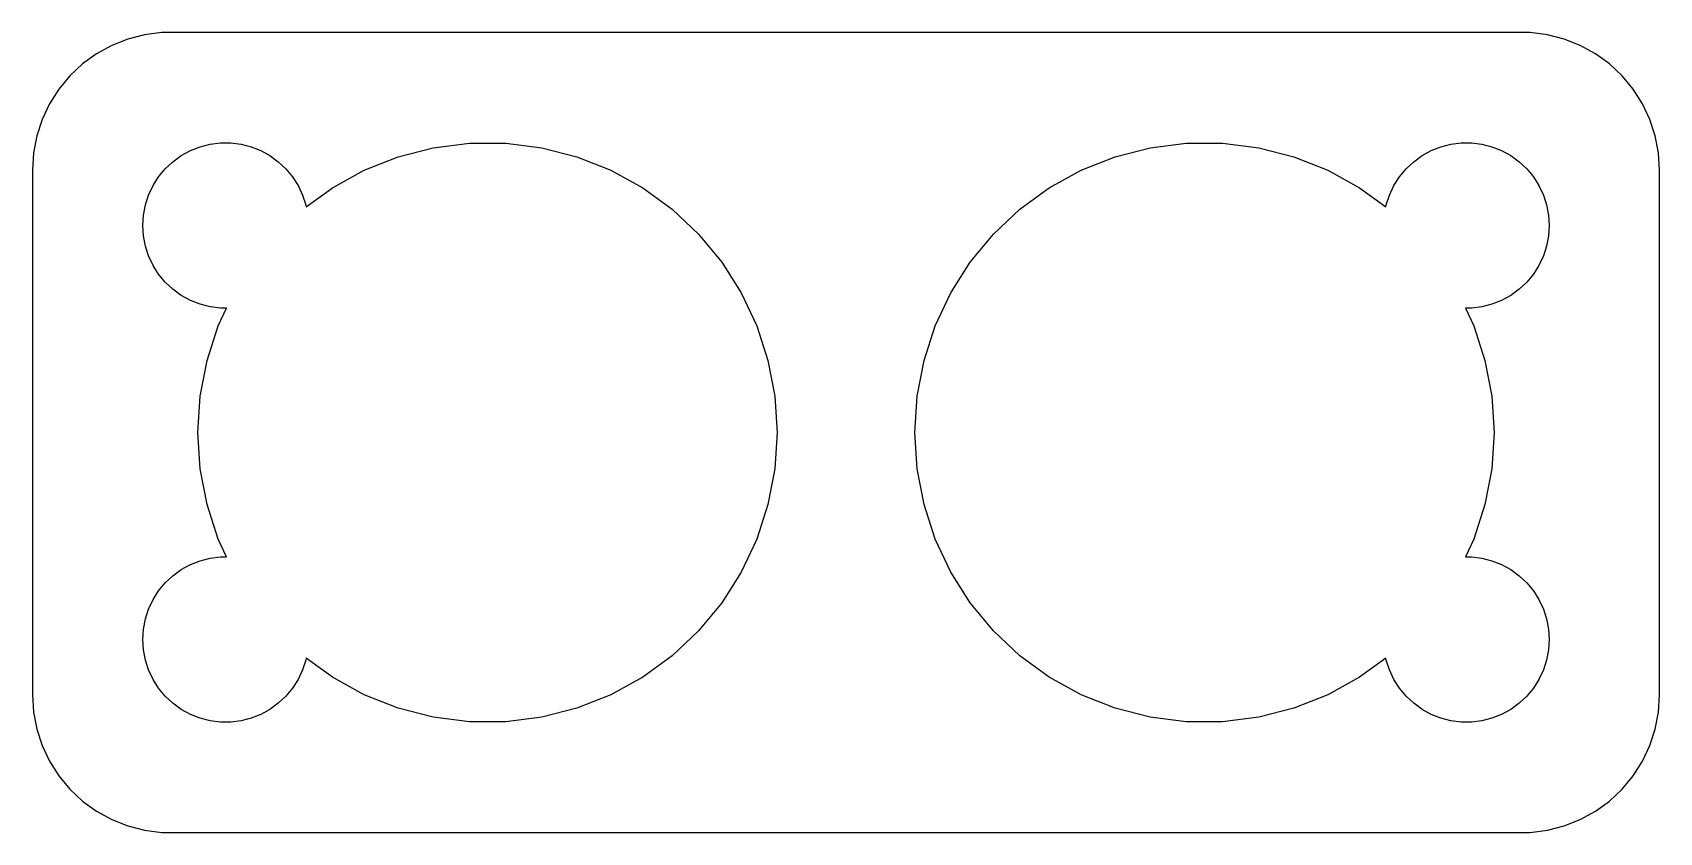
# Model space of a CAD drawing. Header units: metres. Extents: x -29.5 to 29.5, y 24.5 to 53.5.
import ezdxf

# ---------------------------------------------------------------- set-up
doc = ezdxf.new("R2010")
doc.units = ezdxf.units.M

msp = doc.modelspace()

# ---------------------------------------------------------------- linework, layer by layer
for p, q in [((-26.0451, 53.2553), (-26.6289, 53.0241)), ((-25.4369, 53.4114), (-26.0451, 53.2553)), ((-24.8139, 53.4901), (-25.4369, 53.4114)), ((24.8139, 53.4901), (-24.8139, 53.4901)), ((25.4369, 53.4114), (24.8139, 53.4901)), ((26.0451, 53.2553), (25.4369, 53.4114)), ((26.6289, 53.0241), (26.0451, 53.2553)), ((-27.1791, 52.7216), (-27.6871, 52.3526)), ((-26.6289, 53.0241), (-27.1791, 52.7216)), ((27.1791, 52.7216), (26.6289, 53.0241)), ((27.6871, 52.3526), (27.1791, 52.7216)), ((-28.1448, 51.9227), (-28.5451, 51.4389)), ((-27.6871, 52.3526), (-28.1448, 51.9227)), ((28.1448, 51.9227), (27.6871, 52.3526)), ((28.5451, 51.4389), (28.1448, 51.9227)), ((-28.5451, 51.4389), (-28.8815, 50.9088)), ((28.8815, 50.9088), (28.5451, 51.4389)), ((-28.8815, 50.9088), (-29.1489, 50.3406)), ((29.1489, 50.3406), (28.8815, 50.9088)), ((-29.1489, 50.3406), (-29.3429, 49.7434)), ((29.3429, 49.7434), (29.1489, 50.3406)), ((-29.3429, 49.7434), (-29.4606, 49.1267)), ((29.4606, 49.1267), (29.3429, 49.7434)), ((-29.4606, 49.1267), (-29.5, 48.5)), ((-24.4123, 48.8115), (-24.1075, 49.033)), ((-24.1075, 49.033), (-23.7773, 49.2145)), ((-23.7773, 49.2145), (-23.427, 49.3532)), ((-23.427, 49.3532), (-23.0621, 49.4469)), ((-23.0621, 49.4469), (-22.6884, 49.4941)), ((-22.6884, 49.4941), (-22.3116, 49.4941)), ((-22.3116, 49.4941), (-21.9379, 49.4469)), ((-21.9379, 49.4469), (-21.5729, 49.3532)), ((-21.5729, 49.3532), (-21.2227, 49.2145)), ((-21.2227, 49.2145), (-20.8925, 49.033)), ((-20.8925, 49.033), (-20.5877, 48.8115)), ((-17.4707, 48.5007), (-16.2447, 48.9861)), ((-16.2447, 48.9861), (-14.9675, 49.314)), ((-14.9675, 49.314), (-13.6593, 49.4793)), ((-13.6593, 49.4793), (-12.3407, 49.4793)), ((-12.3407, 49.4793), (-11.0325, 49.314)), ((-11.0325, 49.314), (-9.75531, 48.9861)), ((-9.75531, 48.9861), (-8.52931, 48.5007)), ((8.52931, 48.5007), (9.75531, 48.9861)), ((9.75531, 48.9861), (11.0325, 49.314)), ((11.0325, 49.314), (12.3407, 49.4793)), ((12.3407, 49.4793), (13.6593, 49.4793)), ((13.6593, 49.4793), (14.9675, 49.314)), ((14.9675, 49.314), (16.2447, 48.9861)), ((16.2447, 48.9861), (17.4707, 48.5007)), ((20.5877, 48.8115), (20.8925, 49.033)), ((20.8925, 49.033), (21.2227, 49.2145)), ((21.2227, 49.2145), (21.5729, 49.3532)), ((21.5729, 49.3532), (21.9379, 49.4469)), ((21.9379, 49.4469), (22.3116, 49.4941)), ((22.3116, 49.4941), (22.6884, 49.4941)), ((22.6884, 49.4941), (23.0621, 49.4469)), ((23.0621, 49.4469), (23.427, 49.3532)), ((23.427, 49.3532), (23.7773, 49.2145)), ((23.7773, 49.2145), (24.1075, 49.033)), ((24.1075, 49.033), (24.4123, 48.8115)), ((29.5, 48.5), (29.4606, 49.1267)), ((-29.5, 48.5), (-29.5, 29.5)), ((-24.927, 48.2634), (-24.6869, 48.5536)), ((-24.6869, 48.5536), (-24.4123, 48.8115)), ((-20.5877, 48.8115), (-20.3131, 48.5536)), ((-20.3131, 48.5536), (-20.0729, 48.2634)), ((-18.6262, 47.8654), (-17.4707, 48.5007)), ((-8.52931, 48.5007), (-7.37381, 47.8654)), ((7.37381, 47.8654), (8.52931, 48.5007)), ((17.4707, 48.5007), (18.6262, 47.8654)), ((20.0729, 48.2634), (20.3131, 48.5536)), ((20.3131, 48.5536), (20.5877, 48.8115)), ((24.4123, 48.8115), (24.6869, 48.5536)), ((24.6869, 48.5536), (24.927, 48.2634)), ((29.5, 29.5), (29.5, 48.5)), ((-25.2893, 47.6044), (-25.1289, 47.9453)), ((-25.1289, 47.9453), (-24.927, 48.2634)), ((-20.0729, 48.2634), (-19.8711, 47.9453)), ((-19.8711, 47.9453), (-19.7107, 47.6044)), ((-19.5802, 47.1723), (-18.6262, 47.8654)), ((-7.37381, 47.8654), (-6.30704, 47.0904)), ((6.30704, 47.0904), (7.37381, 47.8654)), ((18.6262, 47.8654), (19.5802, 47.1723)), ((19.7107, 47.6044), (19.8711, 47.9453)), ((19.8711, 47.9453), (20.0729, 48.2634)), ((24.927, 48.2634), (25.1289, 47.9453)), ((25.1289, 47.9453), (25.2893, 47.6044)), ((-25.4763, 46.876), (-25.4057, 47.2461)), ((-25.4057, 47.2461), (-25.2893, 47.6044)), ((-19.7107, 47.6044), (-19.5942, 47.2461)), ((-19.5942, 47.2461), (-19.5802, 47.1723)), ((19.5802, 47.1723), (19.5942, 47.2461)), ((19.5942, 47.2461), (19.7107, 47.6044)), ((25.2893, 47.6044), (25.4057, 47.2461)), ((25.4057, 47.2461), (25.4763, 46.876)), ((-25.5, 46.5), (-25.4763, 46.876)), ((-6.30704, 47.0904), (-5.34583, 46.1877)), ((5.34583, 46.1877), (6.30704, 47.0904)), ((25.4763, 46.876), (25.5, 46.5)), ((-25.4763, 46.124), (-25.5, 46.5)), ((-25.4057, 45.7539), (-25.4763, 46.124)), ((-5.34583, 46.1877), (-4.50531, 45.1717)), ((4.50531, 45.1717), (5.34583, 46.1877)), ((25.4763, 46.124), (25.4057, 45.7539)), ((25.5, 46.5), (25.4763, 46.124)), ((-25.2893, 45.3956), (-25.4057, 45.7539)), ((25.4057, 45.7539), (25.2893, 45.3956)), ((-25.1289, 45.0547), (-25.2893, 45.3956)), ((-24.927, 44.7366), (-25.1289, 45.0547)), ((-4.50531, 45.1717), (-3.79877, 44.0584)), ((3.79877, 44.0584), (4.50531, 45.1717)), ((25.1289, 45.0547), (24.927, 44.7366)), ((25.2893, 45.3956), (25.1289, 45.0547)), ((-24.6869, 44.4464), (-24.927, 44.7366)), ((-24.4123, 44.1884), (-24.6869, 44.4464)), ((24.6869, 44.4464), (24.4123, 44.1884)), ((24.927, 44.7366), (24.6869, 44.4464)), ((-24.1075, 43.967), (-24.4123, 44.1884)), ((-23.7773, 43.7855), (-24.1075, 43.967)), ((-23.427, 43.6468), (-23.7773, 43.7855)), ((-3.79877, 44.0584), (-3.23734, 42.8653)), ((3.23734, 42.8653), (3.79877, 44.0584)), ((23.7773, 43.7855), (23.427, 43.6468)), ((24.1075, 43.967), (23.7773, 43.7855)), ((24.4123, 44.1884), (24.1075, 43.967)), ((-23.0621, 43.5531), (-23.427, 43.6468)), ((-22.6884, 43.5059), (-23.0621, 43.5531)), ((-22.7626, 42.8653), (-22.4612, 43.5059)), ((-22.4612, 43.5059), (-22.6884, 43.5059)), ((22.6884, 43.5059), (22.4612, 43.5059)), ((22.4612, 43.5059), (22.7626, 42.8653)), ((23.0621, 43.5531), (22.6884, 43.5059)), ((23.427, 43.6468), (23.0621, 43.5531)), ((-23.1701, 41.6112), (-22.7626, 42.8653)), ((-3.23734, 42.8653), (-2.82986, 41.6112)), ((2.82986, 41.6112), (3.23734, 42.8653)), ((22.7626, 42.8653), (23.1701, 41.6112)), ((-23.4172, 40.316), (-23.1701, 41.6112)), ((-2.82986, 41.6112), (-2.58279, 40.316)), ((2.58279, 40.316), (2.82986, 41.6112)), ((23.1701, 41.6112), (23.4172, 40.316)), ((-23.5, 39), (-23.4172, 40.316)), ((-2.58279, 40.316), (-2.5, 39)), ((2.5, 39), (2.58279, 40.316)), ((23.4172, 40.316), (23.5, 39)), ((-23.4172, 37.684), (-23.5, 39)), ((-2.5, 39), (-2.58279, 37.684)), ((2.58279, 37.684), (2.5, 39)), ((23.5, 39), (23.4172, 37.684)), ((-23.1701, 36.3888), (-23.4172, 37.684)), ((-2.58279, 37.684), (-2.82986, 36.3888)), ((2.82986, 36.3888), (2.58279, 37.684)), ((23.4172, 37.684), (23.1701, 36.3888)), ((-22.7626, 35.1347), (-23.1701, 36.3888)), ((-2.82986, 36.3888), (-3.23734, 35.1347)), ((3.23734, 35.1347), (2.82986, 36.3888)), ((23.1701, 36.3888), (22.7626, 35.1347)), ((-22.4612, 34.4941), (-22.7626, 35.1347)), ((-3.23734, 35.1347), (-3.79877, 33.9416)), ((3.79877, 33.9416), (3.23734, 35.1347)), ((22.7626, 35.1347), (22.4612, 34.4941)), ((-23.7773, 34.2145), (-23.427, 34.3532)), ((-23.427, 34.3532), (-23.0621, 34.4469)), ((-23.0621, 34.4469), (-22.6884, 34.4941)), ((-22.6884, 34.4941), (-22.4612, 34.4941)), ((22.4612, 34.4941), (22.6884, 34.4941)), ((22.6884, 34.4941), (23.0621, 34.4469)), ((23.0621, 34.4469), (23.427, 34.3532)), ((23.427, 34.3532), (23.7773, 34.2145)), ((-24.6869, 33.5536), (-24.4123, 33.8116)), ((-24.4123, 33.8116), (-24.1075, 34.033)), ((-24.1075, 34.033), (-23.7773, 34.2145)), ((-3.79877, 33.9416), (-4.50531, 32.8283)), ((4.50531, 32.8283), (3.79877, 33.9416)), ((23.7773, 34.2145), (24.1075, 34.033)), ((24.1075, 34.033), (24.4123, 33.8116)), ((24.4123, 33.8116), (24.6869, 33.5536)), ((-25.1289, 32.9453), (-24.927, 33.2634)), ((-24.927, 33.2634), (-24.6869, 33.5536)), ((24.6869, 33.5536), (24.927, 33.2634)), ((24.927, 33.2634), (25.1289, 32.9453)), ((-25.4057, 32.2461), (-25.2893, 32.6044)), ((-25.2893, 32.6044), (-25.1289, 32.9453)), ((-4.50531, 32.8283), (-5.34583, 31.8123)), ((5.34583, 31.8123), (4.50531, 32.8283)), ((25.1289, 32.9453), (25.2893, 32.6044)), ((25.2893, 32.6044), (25.4057, 32.2461)), ((-25.5, 31.5), (-25.4763, 31.876)), ((-25.4763, 31.876), (-25.4057, 32.2461)), ((25.4057, 32.2461), (25.4763, 31.876)), ((25.4763, 31.876), (25.5, 31.5)), ((-25.4763, 31.124), (-25.5, 31.5)), ((-5.34583, 31.8123), (-6.30704, 30.9096)), ((6.30704, 30.9096), (5.34583, 31.8123)), ((25.5, 31.5), (25.4763, 31.124)), ((-25.4057, 30.7539), (-25.4763, 31.124)), ((-25.2893, 30.3956), (-25.4057, 30.7539)), ((-19.5942, 30.7539), (-19.7107, 30.3956)), ((-19.5802, 30.8277), (-19.5942, 30.7539)), ((-18.6262, 30.1346), (-19.5802, 30.8277)), ((-6.30704, 30.9096), (-7.37381, 30.1346)), ((7.37381, 30.1346), (6.30704, 30.9096)), ((19.5802, 30.8277), (18.6262, 30.1346)), ((19.5942, 30.7539), (19.5802, 30.8277)), ((19.7107, 30.3956), (19.5942, 30.7539)), ((25.4057, 30.7539), (25.2893, 30.3956)), ((25.4763, 31.124), (25.4057, 30.7539)), ((-25.1289, 30.0547), (-25.2893, 30.3956)), ((-19.7107, 30.3956), (-19.8711, 30.0547)), ((-17.4707, 29.4993), (-18.6262, 30.1346)), ((-7.37381, 30.1346), (-8.52931, 29.4993)), ((8.52931, 29.4993), (7.37381, 30.1346)), ((18.6262, 30.1346), (17.4707, 29.4993)), ((19.8711, 30.0547), (19.7107, 30.3956)), ((25.2893, 30.3956), (25.1289, 30.0547)), ((-29.5, 29.5), (-29.4606, 28.8733)), ((-24.927, 29.7366), (-25.1289, 30.0547)), ((-24.6869, 29.4464), (-24.927, 29.7366)), ((-20.0729, 29.7366), (-20.3131, 29.4464)), ((-19.8711, 30.0547), (-20.0729, 29.7366)), ((20.0729, 29.7366), (19.8711, 30.0547)), ((20.3131, 29.4464), (20.0729, 29.7366)), ((24.927, 29.7366), (24.6869, 29.4464)), ((25.1289, 30.0547), (24.927, 29.7366)), ((29.4606, 28.8733), (29.5, 29.5)), ((-24.4123, 29.1885), (-24.6869, 29.4464)), ((-24.1075, 28.967), (-24.4123, 29.1885)), ((-23.7773, 28.7855), (-24.1075, 28.967)), ((-20.8925, 28.967), (-21.2227, 28.7855)), ((-20.5877, 29.1885), (-20.8925, 28.967)), ((-20.3131, 29.4464), (-20.5877, 29.1885)), ((-16.2447, 29.0139), (-17.4707, 29.4993)), ((-14.9675, 28.686), (-16.2447, 29.0139)), ((-9.75531, 29.0139), (-11.0325, 28.686)), ((-8.52931, 29.4993), (-9.75531, 29.0139)), ((9.75531, 29.0139), (8.52931, 29.4993)), ((11.0325, 28.686), (9.75531, 29.0139)), ((16.2447, 29.0139), (14.9675, 28.686)), ((17.4707, 29.4993), (16.2447, 29.0139)), ((20.5877, 29.1885), (20.3131, 29.4464)), ((20.8925, 28.967), (20.5877, 29.1885)), ((21.2227, 28.7855), (20.8925, 28.967)), ((24.1075, 28.967), (23.7773, 28.7855)), ((24.4123, 29.1885), (24.1075, 28.967)), ((24.6869, 29.4464), (24.4123, 29.1885)), ((-29.4606, 28.8733), (-29.3429, 28.2566)), ((-23.427, 28.6468), (-23.7773, 28.7855)), ((-23.0621, 28.5531), (-23.427, 28.6468)), ((-22.6884, 28.5059), (-23.0621, 28.5531)), ((-22.3116, 28.5059), (-22.6884, 28.5059)), ((-21.9379, 28.5531), (-22.3116, 28.5059)), ((-21.5729, 28.6468), (-21.9379, 28.5531)), ((-21.2227, 28.7855), (-21.5729, 28.6468)), ((-13.6593, 28.5207), (-14.9675, 28.686)), ((-12.3407, 28.5207), (-13.6593, 28.5207)), ((-11.0325, 28.686), (-12.3407, 28.5207)), ((12.3407, 28.5207), (11.0325, 28.686)), ((13.6593, 28.5207), (12.3407, 28.5207)), ((14.9675, 28.686), (13.6593, 28.5207)), ((21.5729, 28.6468), (21.2227, 28.7855)), ((21.9379, 28.5531), (21.5729, 28.6468)), ((22.3116, 28.5059), (21.9379, 28.5531)), ((22.6884, 28.5059), (22.3116, 28.5059)), ((23.0621, 28.5531), (22.6884, 28.5059)), ((23.427, 28.6468), (23.0621, 28.5531)), ((23.7773, 28.7855), (23.427, 28.6468)), ((29.3429, 28.2566), (29.4606, 28.8733)), ((-29.3429, 28.2566), (-29.1489, 27.6594)), ((29.1489, 27.6594), (29.3429, 28.2566)), ((-29.1489, 27.6594), (-28.8815, 27.0912)), ((28.8815, 27.0912), (29.1489, 27.6594)), ((-28.8815, 27.0912), (-28.5451, 26.5611)), ((-28.5451, 26.5611), (-28.1448, 26.0773)), ((28.1448, 26.0773), (28.5451, 26.5611)), ((28.5451, 26.5611), (28.8815, 27.0912)), ((-28.1448, 26.0773), (-27.6871, 25.6474)), ((27.6871, 25.6474), (28.1448, 26.0773)), ((-27.6871, 25.6474), (-27.1791, 25.2784)), ((27.1791, 25.2784), (27.6871, 25.6474)), ((-27.1791, 25.2784), (-26.6289, 24.9759)), ((-26.6289, 24.9759), (-26.0451, 24.7447)), ((26.0451, 24.7447), (26.6289, 24.9759)), ((26.6289, 24.9759), (27.1791, 25.2784)), ((-26.0451, 24.7447), (-25.4369, 24.5886)), ((-25.4369, 24.5886), (-24.8139, 24.5099)), ((-24.8139, 24.5099), (24.8139, 24.5099)), ((24.8139, 24.5099), (25.4369, 24.5886)), ((25.4369, 24.5886), (26.0451, 24.7447))]:
    msp.add_line(p, q)

doc.saveas('drawing.dxf')
